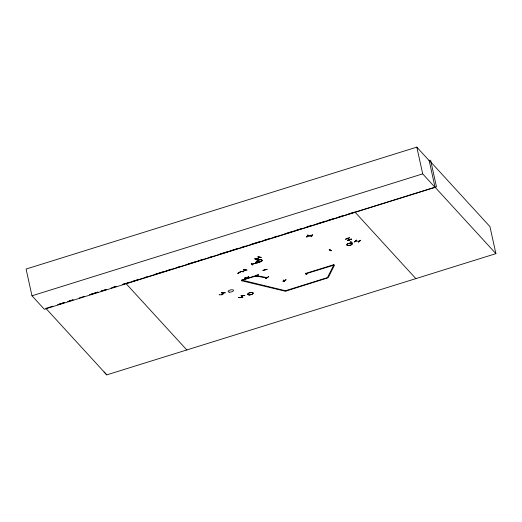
<?xml version="1.0" encoding="UTF-8"?>
<svg xmlns="http://www.w3.org/2000/svg" width="522" height="522" viewBox="0 0 522 522"><rect width="100%" height="100%" fill="white"/><g stroke="black" fill="none" stroke-linecap="round" stroke-linejoin="round"><path stroke-width="0.78" d="M221.211 294.754L223.351 292.894L221.321 294.799M242.991 295.687L241.014 297.56M349.486 239.833L347.645 238.6M258.227 259.14C258.501 259.793 254.26 259.493 254.958 258.586M254.971 258.795L258.24 259.349M240.629 271.31L243.865 271.864M237.973 273.43L240.949 271.616M265.789 278.474L268.765 276.614L265.776 278.291M331.039 250.847C326.635 247.506 331.033 251.63 331.196 250.573M331.209 250.749L329.336 249.516M356.546 240.113L354.334 242.071L356.591 240.146M283.218 280.17L284.549 281.632L283.218 279.968M307.934 234.926L306.812 236.825M307.745 235.154L306.864 237.053M307.941 235.115L306.799 237.027M258.286 262.331L258.09 262.37M238.913 297.527L242.769 297.631M244.289 277.978L245.457 278.233L245.666 277.554M246.991 277.136L248.159 277.391L248.368 276.706M244.975 278.735L245.36 278.852L245.568 278.161M247.676 277.893L248.061 278.011L248.27 277.319M246.71 278.193L245.712 278.259L245.999 277.45M249.412 277.352L248.413 277.417L248.7 276.601M245.027 278.957L245.314 278.135M247.728 278.115L248.015 277.293M256.628 259.036L259.597 257.255M311.621 235.8L307.445 236.068M311.027 236.492C311.256 237.295 313.017 234.685 312.156 234.593M242.613 271.218L242.293 271.74L245.32 269.972M242.697 271.61L242.208 271.349M240.812 297.566L242.763 295.706M221.38 292.764L225.178 292.698M242.75 297.423L238.828 297.651L238.887 297.318M244.851 295.667L240.981 295.615L244.792 295.498M355.939 241.171L355.691 241.073M358.451 242.156L360.65 240.237L358.353 241.96M242.293 271.74C243.787 271.74 245.64 268.921 245.079 270.135M245.268 270.005L245.229 269.574M257.959 262.272L258.109 261.809M258.253 262.325L258.07 261.809M264.856 269.737L265.013 269.672M330.282 250.149L330.785 250.038L330.341 250.201M257.933 256.909L261.326 257.411L257.848 256.739M256.7 259.101L259.558 257.268M247.01 270.128L243.598 269.437M256.393 275.662L255.819 276.014L266.54 277.978L267.114 277.619L256.393 275.662L256.354 275.238M237.843 273.43L240.812 271.597M240.936 271.433L237.96 273.267M256.419 275.224L256.661 275.753M256.491 275.629L256.256 275.303M255.225 276.64C261.02 272.915 257.757 275.897 255.18 276.419M267.584 277.684L267.264 277.626L267.688 277.613M252.133 264.217L256.295 262.931L252.211 264.282M284.477 280.777L283.955 280.849M306.153 274.024L305.722 274.063L306.12 273.946M241.947 280.347L241.334 280.692L285.449 291.237L327.705 277.893L327.451 277.619L285.808 290.61L286.063 290.891L241.693 280.066L255.578 275.733L255.832 276.014L241.947 280.347L241.875 280.014M242.397 271.218L242.528 271.603M245.138 269.959L245.112 269.554M351.319 242.247L350.895 242.325L351.234 242.195M307.484 236.061L311.608 235.729M350.379 241.347L352.324 242.756M347.391 238.306L347.822 238.737L347.613 238.221M345.544 239.317L349.479 237.667M347.371 240.388L351.326 238.906M347.528 240.681L351.476 239.193L347.443 240.603M359.123 241.164L359.462 241.171L355.541 241.164M239.494 272.628L239.644 272.536M429.169 160.613L416.817 147.132L26.1 269.052L31.979 295.798L44.331 309.285L435.048 187.365L429.058 160.11L489.956 226.62L495.9 253.646L415.858 278.624L355.012 212.102M31.979 295.798L422.696 173.878L435.048 187.365M52.859 306.179L45.871 308.365L106.775 374.868L415.91 278.611M57.524 304.731L64.513 302.545M67.619 301.579L73.054 299.882M79.266 297.945L84.701 296.248M89.36 294.793L97.901 292.124M111.108 288.007L116.543 286.31L112.654 287.511M125.861 283.4L129.743 282.193M132.849 281.221L138.284 279.524M144.49 277.587L146.819 276.862M154.584 274.442L163.125 271.773M166.231 270.807L171.66 269.111M176.319 267.655L180.201 266.448M187.966 264.028L194.954 261.842M198.053 260.876L203.489 259.18M209.7 257.242L212.03 256.517M219.795 254.09L228.329 251.428M229.882 250.945L236.871 248.766M241.529 247.311L245.412 246.097M251.617 244.159L260.158 241.497M263.264 240.525L268.7 238.835M273.358 237.38L277.241 236.166M284.999 233.745L293.54 231.083M295.093 230.593L302.081 228.414M306.734 226.966L310.616 225.752M316.828 223.814L325.369 221.152M328.475 220.18L333.91 218.483M338.563 217.028L342.445 215.821M348.657 213.883L354.092 212.186M59.032 304.195L64.474 302.506M69.132 301.057L73.021 299.843M90.893 294.284L97.888 292.111M257.202 263.597L255.61 262.018M252.805 264.967L251.265 263.584L252.759 264.745M245.712 277.776L246.045 277.671M248.413 276.928L248.746 276.823M245.621 278.383L246.756 278.415M248.322 277.541L249.457 277.573M333.519 264.758L305.762 273.417L306.016 273.698L334.602 264.954L328.279 277.541L327.451 277.619L333.773 265.032L333.447 264.419M257.3 262.207L258.697 261.763M255.891 262.768L260.139 261.561L255.891 262.749M262.971 270.5L267.212 269.293L262.925 270.279M306.792 274.455L305.592 273.189L306.871 274.624M283.929 280.875L284.392 280.797M284.425 280.777L284.575 280.692M347.659 238.795L347.528 238.215M349.309 239.885L347.391 238.26M258.122 262.181L258.194 262.201A2.78 1.077 -12.4 0 0 262.188 260.439A2.78 1.077 -12.4 0 0 257.998 260.334A2.78 1.077 -12.4 0 0 258.201 262.194M311.314 236.688L312.254 234.783M243.683 269.606L246.815 270.024M221.367 292.816L225.243 292.862M238.822 297.644L242.795 297.651M247.036 277.358L248.067 277.515M244.335 278.206L245.366 278.363M254.853 258.879L258.273 259.369M244.27 269.561L245.555 269.796M256.446 275.629L256.641 275.27M256.726 275.662L256.628 275.277M286.036 279.799L282.996 281.443M283.061 281.632L285.965 279.603M255.265 276.621L258.149 274.579M349.525 237.888L345.525 239.141M104.067 371.997L106.775 374.868M434.996 187.137L495.9 253.646M252.739 264.954L251.447 263.316M186.909 350.066L126.004 283.557L436.457 186.759L430.624 160.228M349.14 239.794L349.198 239.428M416.817 147.132L422.696 173.878M255.499 275.401L255.578 275.733M223.129 294.623L219.207 294.852L219.273 294.519M106.449 289.462L101.014 291.159L106.436 289.449M125.084 283.648L122.755 284.373L125.084 283.648M229.576 292.15A2.78 1.077 -12.4 0 0 233.562 290.389A2.78 1.077 -12.4 0 0 229.373 290.291A2.78 1.077 -12.4 0 0 229.576 292.15M249.196 294.95A2.78 1.077 -12.4 0 0 253.183 293.188A2.78 1.077 -12.4 0 0 248.994 293.09A2.78 1.077 -12.4 0 0 249.196 294.95M249.17 294.845A2.78 1.077 -12.4 0 0 253.157 293.09A2.78 1.077 -12.4 0 0 248.968 292.986A2.78 1.077 -12.4 0 0 249.17 294.845M258.175 262.09A2.78 1.077 -12.4 0 0 262.161 260.334A2.78 1.077 -12.4 0 0 257.972 260.237A2.78 1.077 -12.4 0 0 258.175 262.09M347.965 245.451A2.78 1.077 -12.4 0 0 352.219 243.833A2.78 1.077 -12.4 0 0 348.318 243.493A2.78 1.077 -12.4 0 0 347.965 245.451M347.991 245.555A2.78 1.077 -12.4 0 0 352.246 243.937A2.78 1.077 -12.4 0 0 348.337 243.598A2.78 1.077 -12.4 0 0 347.991 245.555"/></g></svg>
